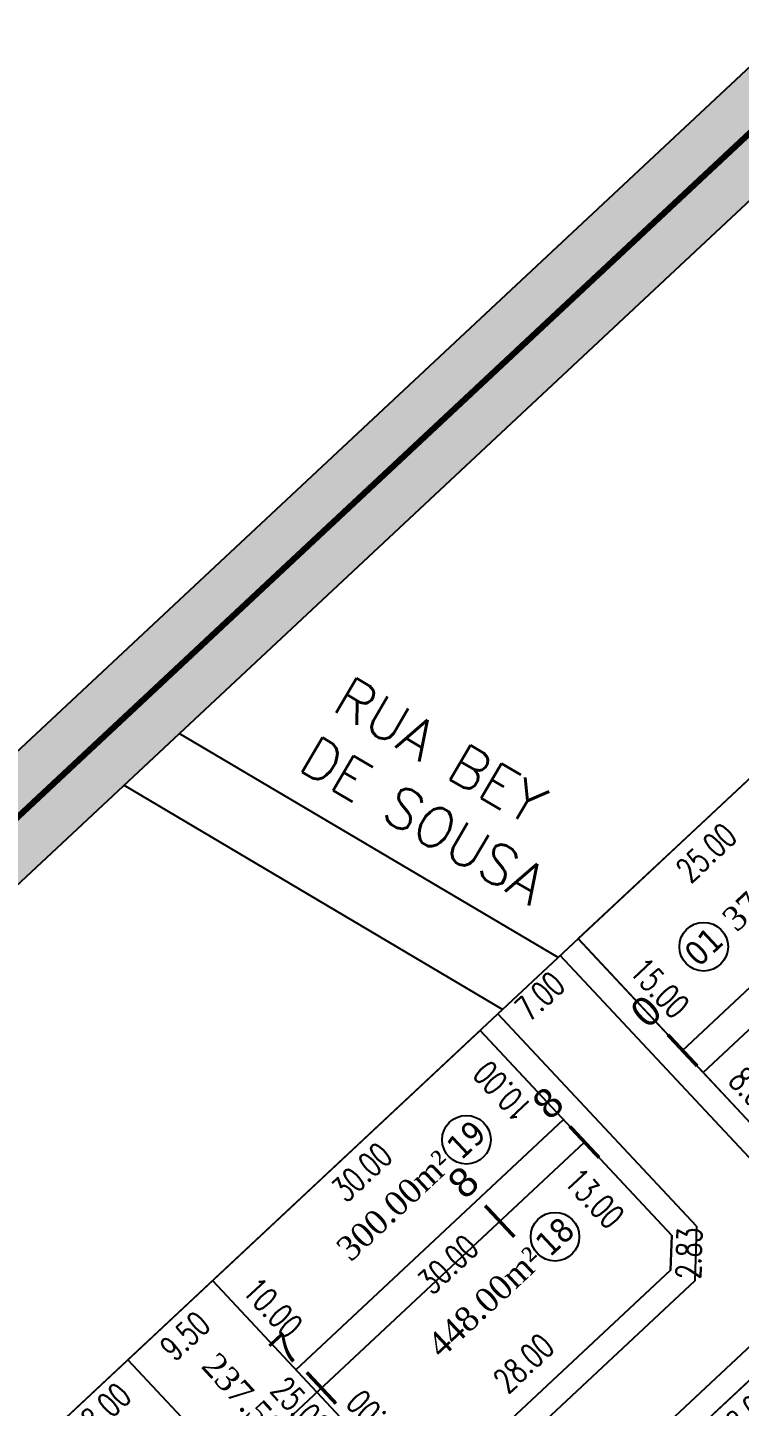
# Model space of a CAD drawing. Header units: metres. Extents: x 436314 to 439216, y 9612307 to 9615043.
# Drawn here: x 437367.8 to 437426.1, y 9614868.3 to 9614981.3 of the extents above; entities that cross this region are included whole.
import ezdxf

# ---------------------------------------------------------------- set-up
doc = ezdxf.new("R2010")
doc.units = ezdxf.units.M
doc.header["$PDMODE"] = 35
doc.header["$PDSIZE"] = 0.1
doc.linetypes.add('ACAD_ISO02W100', pattern=[15, 12, -3])
doc.linetypes.add('HIDDEN', pattern=[9.525, 6.35, -3.175])
for name, color, linetype in [('ADUTORA', 90, 'Continuous'), ('Auxiliar', 7, 'Continuous'), ('COTAS', 10, 'Continuous'), ('Eixo Acesso', 2, 'ACAD_ISO02W100'), ('Estacas', 7, 'Continuous'), ('Layer3', 1, 'Continuous'), ('M_FIO', 32, 'Continuous'), ('ÁREA', 7, 'Continuous')]:
    doc.layers.add(name, color=color, linetype=linetype)
doc.layers.get('0').off()
doc.styles.add('ARIAL', font='arial.ttf')
doc.styles.add('COTAS', font='romans.shx', dxfattribs={"width": 0.7})
doc.styles.add('symplex', font='simplex.shx', dxfattribs={"bigfont": 'bigfont.shx'})
doc.styles.add('tahoma', font='tahoma.ttf')
doc.styles.add('ÁREA', font='times.ttf', dxfattribs={"height": 2})
doc.dimstyles.new('C-75', dxfattribs={"dimtxt": 2, "dimasz": 0.2, "dimexe": 0, "dimexo": 0, "dimgap": 1, "dimtad": 0, "dimzin": 4, "dimdsep": 46, "dimtxsty": 'COTAS', "dimblk1": 'BOL-COT', "dimblk2": 'BOL-COT', "dimsah": 1, "dimcen": 0.1, "dimse1": 1, "dimse2": 1, "dimsd1": 1, "dimsd2": 1, "dimclrd": 8, "dimclre": 256, "dimclrt": 256, "dimaunit": 1, "dimadec": 3, "dimazin": 0, "dimtfac": 0.5, "dimtix": 1, "dimtmove": 0, "dimatfit": 3, "dimldrblk": 'BOL-COT', "dimfxl": 1, "dimtolj": 1, "dimtzin": 0, "dimarcsym": 0})

# ---------------------------------------------------------------- blocks, each defined once
blk = doc.blocks.new('Est')
at = {"const_width": 0.2}
blk.add_lwpolyline([(0, -1.2), (0, 1.2)], dxfattribs=at)
blk = doc.blocks.new('*D11')
at = {"layer": 'Defpoints', "color": 0, "transparency": 16777216}
for p in [(2711.26, 1186.01), (2736.26, 1186.01), (2736.26, 1184.53)]:
    blk.add_point(p, dxfattribs=at)
at = {"layer": 'Layer3', "transparency": 16777216, "insert": (2723.76, 1184.53), "char_height": 2, "attachment_point": 5, "rotation": 0.002, "style": 'COTAS'}
blk.add_mtext('\\A1;25.00', dxfattribs=at)
blk = doc.blocks.new('BOL-COT')
at = {"layer": 'COTAS'}
for p, q in [((-2, 0), (2, 0)), ((0, -3), (0, 3))]:
    blk.add_line(p, q, dxfattribs=at)
blk.add_circle((0, 0), 0.4, dxfattribs=at)
blk = doc.blocks.new('*D12')
at = {"layer": 'Defpoints', "color": 0, "transparency": 16777216}
for p in [(2736.27, 1173.92), (2711.27, 1171.55), (2736.27, 1171.55)]:
    blk.add_point(p, dxfattribs=at)
at = {"layer": 'Layer3', "transparency": 16777216, "insert": (2723.77, 1173.92), "char_height": 2, "attachment_point": 5, "rotation": 0.002, "style": 'COTAS'}
blk.add_mtext('\\A1;25.00', dxfattribs=at)
blk = doc.blocks.new('*D61')
at = {"layer": 'Defpoints', "color": 0, "transparency": 16777216}
for p in [(2670.27, 1186.55), (2668.46, 1161.55), (2670.27, 1161.55)]:
    blk.add_point(p, dxfattribs=at)
at = {"layer": 'Layer3', "transparency": 16777216, "insert": (2668.46, 1174.05), "char_height": 2, "attachment_point": 5, "rotation": 270.002, "style": 'COTAS'}
blk.add_mtext('\\A1;25.00', dxfattribs=at)
blk = doc.blocks.new('*D62')
at = {"layer": 'Defpoints', "color": 0, "transparency": 16777216}
for p in [(2660.77, 1186.55), (2658.96, 1161.55), (2660.77, 1161.55)]:
    blk.add_point(p, dxfattribs=at)
at = {"layer": 'Layer3', "transparency": 16777216, "insert": (2658.96, 1174.05), "char_height": 2, "attachment_point": 5, "rotation": 270.002, "style": 'COTAS'}
blk.add_mtext('\\A1;25.00', dxfattribs=at)
blk = doc.blocks.new('*D209')
at = {"layer": 'Defpoints', "color": 0, "transparency": 16777216}
for p in [(2711.27, 1186.55), (2711.27, 1171.55), (2713.39, 1171.55)]:
    blk.add_point(p, dxfattribs=at)
at = {"layer": 'Layer3', "transparency": 16777216, "insert": (2713.39, 1179.05), "char_height": 2, "attachment_point": 5, "rotation": 270.002, "style": 'COTAS'}
blk.add_mtext('\\A1;15.00', dxfattribs=at)
blk = doc.blocks.new('*D210')
at = {"layer": 'Defpoints', "color": 0, "transparency": 16777216}
for p in [(2711.27, 1171.55), (2711.27, 1163.55), (2713.19, 1163.55)]:
    blk.add_point(p, dxfattribs=at)
at = {"layer": 'Layer3', "transparency": 16777216, "insert": (2713.19, 1167.55), "char_height": 2, "attachment_point": 5, "rotation": 270.002, "style": 'COTAS'}
blk.add_mtext('\\A1;8.00', dxfattribs=at)
blk = doc.blocks.new('*D211')
at = {"layer": 'Defpoints', "color": 0, "transparency": 16777216}
for p in [(2660.77, 1186.55), (2670.27, 1186.55), (2670.27, 1184.78)]:
    blk.add_point(p, dxfattribs=at)
at = {"layer": 'Layer3', "transparency": 16777216, "insert": (2665.52, 1184.78), "char_height": 2, "attachment_point": 5, "rotation": 0.002, "style": 'COTAS'}
blk.add_mtext('\\A1;9.50', dxfattribs=at)
blk = doc.blocks.new('*D212')
at = {"layer": 'Defpoints', "color": 0, "transparency": 16777216}
for p in [(2670.27, 1186.55), (2700.27, 1186.55), (2700.27, 1184.69)]:
    blk.add_point(p, dxfattribs=at)
at = {"layer": 'Layer3', "transparency": 16777216, "insert": (2685.27, 1184.69), "char_height": 2, "attachment_point": 5, "rotation": 0.002, "style": 'COTAS'}
blk.add_mtext('\\A1;30.00', dxfattribs=at)
blk = doc.blocks.new('*D213')
at = {"layer": 'Defpoints', "color": 0, "transparency": 16777216}
for p in [(2670.27, 1176.55), (2700.27, 1176.56), (2700.27, 1174.36)]:
    blk.add_point(p, dxfattribs=at)
at = {"layer": 'Layer3', "transparency": 16777216, "insert": (2685.27, 1174.35), "char_height": 2, "attachment_point": 5, "rotation": 0.0077, "style": 'COTAS'}
blk.add_mtext('\\A1;30.00', dxfattribs=at)
blk = doc.blocks.new('*D214')
at = {"layer": 'Defpoints', "color": 0, "transparency": 16777216}
for p in [(2698.27, 1164.2), (2670.27, 1161.55), (2698.27, 1161.55)]:
    blk.add_point(p, dxfattribs=at)
at = {"layer": 'Layer3', "transparency": 16777216, "insert": (2684.27, 1164.2), "char_height": 2, "attachment_point": 5, "rotation": 359.998, "style": 'COTAS'}
blk.add_mtext('\\A1;28.00', dxfattribs=at)
blk = doc.blocks.new('*D215')
at = {"layer": 'Defpoints', "color": 0, "transparency": 16777216}
for p in [(2700.83, 1186.65), (2698.23, 1176.65), (2700.83, 1176.65)]:
    blk.add_point(p, dxfattribs=at)
at = {"layer": 'Layer3', "transparency": 16777216, "insert": (2698.23, 1181.65), "char_height": 2, "attachment_point": 5, "rotation": 89.9983, "style": 'COTAS'}
blk.add_mtext('\\A1;10.00', dxfattribs=at)
blk = doc.blocks.new('*D216')
at = {"layer": 'Defpoints', "color": 0, "transparency": 16777216}
for p in [(2700.94, 1176.6), (2697.73, 1163.6), (2700.95, 1163.6)]:
    blk.add_point(p, dxfattribs=at)
at = {"layer": 'Layer3', "transparency": 16777216, "insert": (2697.73, 1170.1), "char_height": 2, "attachment_point": 5, "rotation": 270.0149, "style": 'COTAS'}
blk.add_mtext('\\A1;13.00', dxfattribs=at)
blk = doc.blocks.new('*D217')
at = {"layer": 'Defpoints', "color": 0, "transparency": 16777216}
for p in [(2670.27, 1186.55), (2670.27, 1176.55), (2672.36, 1176.55)]:
    blk.add_point(p, dxfattribs=at)
at = {"layer": 'Layer3', "transparency": 16777216, "insert": (2672.36, 1181.55), "char_height": 2, "attachment_point": 5, "rotation": 270.0161, "style": 'COTAS'}
blk.add_mtext('\\A1;10.00', dxfattribs=at)
blk = doc.blocks.new('*D218')
at = {"layer": 'Defpoints', "color": 0, "transparency": 16777216}
for p in [(2670.27, 1176.55), (2670.27, 1161.55), (2672.24, 1161.55)]:
    blk.add_point(p, dxfattribs=at)
at = {"layer": 'Layer3', "transparency": 16777216, "insert": (2672.24, 1169.05), "char_height": 2, "attachment_point": 5, "rotation": 89.9926, "style": 'COTAS'}
blk.add_mtext('\\A1;15.00', dxfattribs=at)
blk = doc.blocks.new('*D260')
at = {"layer": 'Defpoints', "color": 0, "transparency": 16777216}
for p in [(2652.77, 1186.55), (2660.77, 1186.55), (2660.77, 1184.92)]:
    blk.add_point(p, dxfattribs=at)
at = {"layer": 'Layer3', "transparency": 16777216, "insert": (2656.8, 1184.92), "char_height": 2, "attachment_point": 5, "rotation": 0.002, "style": 'COTAS'}
blk.add_mtext('\\A1;8.00', dxfattribs=at)
blk = doc.blocks.new('*D544')
at = {"layer": 'Defpoints', "color": 0, "transparency": 16777216}
for p in [(2691.27, 1150.55), (2699.27, 1150.55), (2699.27, 1148.7)]:
    blk.add_point(p, dxfattribs=at)
at = {"layer": 'Layer3', "transparency": 16777216, "insert": (2695.27, 1148.7), "char_height": 2, "attachment_point": 5, "rotation": 0.002, "style": 'COTAS'}
blk.add_mtext('\\A1;8.00', dxfattribs=at)
blk = doc.blocks.new('*D844')
at = {"layer": 'Defpoints', "color": 0, "transparency": 16777216}
for p in [(2700.27, 1163.55), (2698.27, 1161.55), (2699.3, 1160.53)]:
    blk.add_point(p, dxfattribs=at)
at = {"layer": 'Layer3', "transparency": 16777216, "insert": (2700.3, 1161.53), "char_height": 2, "attachment_point": 5, "rotation": 45.002, "style": 'COTAS'}
blk.add_mtext('\\A1;2.83', dxfattribs=at)
blk = doc.blocks.new('*D846')
at = {"layer": 'Defpoints', "color": 0, "transparency": 16777216}
for p in [(2702.27, 1186.55), (2709.27, 1186.55), (2709.27, 1185.26)]:
    blk.add_point(p, dxfattribs=at)
at = {"layer": 'Layer3', "transparency": 16777216, "insert": (2705.77, 1185.26), "char_height": 2, "attachment_point": 5, "rotation": 0.002, "style": 'COTAS'}
blk.add_mtext('\\A1;7.00', dxfattribs=at)
blk = doc.blocks.new('atutu')
at = {"layer": 'Layer3', "ltscale": 5}
h = blk.add_hatch(dxfattribs=at)
h.set_pattern_fill('AR-SAND', color=49, scale=0.1)
h.set_pattern_definition([(37.5, (-475087.59496, -9591321.84182), (-0.006299335811, 0.1926823769013), [0, -0.152, 0, -0.17, 0, -0.1625]), (7.5, (-475087.59496, -9591321.84182), (0.176977670527, 0.282214606523), [0, -0.082, 0, -0.137, 0, -0.0525]), (327.5, (-475087.71796, -9591321.84182), (0.3114141861751, 0.0005659053537), [0, -0.05, 0, -0.18, 0, -0.235]), (317.5, (-475087.71796, -9591321.84182), (0.300612660457, 0.0877675564934), [0, -0.025, 0, -0.118, 0, -0.135])])
h.paths.add_polyline_path([(2864.466, 1229.158), (2384.965, 1229.158), (2384.965, 1225.23), (2864.466, 1225.158)])
h.paths.add_polyline_path([(2864.466, 1225.158), (2384.965, 1225.23), (2384.965, 1221.158), (2864.466, 1221.158)])
at = {"layer": 'Layer3', "color": 9}
for points in [[(2384.965, 1229.158), (2864.466, 1229.158)], [(2384.965, 1221.158), (2864.466, 1221.158)]]:
    blk.add_lwpolyline(points, dxfattribs=at)
at = {"layer": 'Layer3', "color": 40, "linetype": 'HIDDEN', "const_width": 0.5}
blk.add_lwpolyline([(2384.965, 1225.23), (2864.466, 1225.158)], dxfattribs=at)
at = {"layer": 'Layer3', "color": 0}
for points in [[(2702.797, 1186.553), (2480.954, 1186.545)], [(2660.771, 1186.551), (2660.772, 1161.551)], [(2670.271, 1186.551), (2670.272, 1161.551)], [(2700.269, 1186.552), (2700.272, 1163.552)], [(2702.797, 1186.553), (2709.027, 1186.549)], [(2820.271, 1186.557), (2709.025, 1186.553)], [(2709.027, 1186.549), (2822.273, 1186.553)], [(2711.272, 1163.553), (2711.271, 1186.553)], [(2670.272, 1176.553), (2700.27, 1176.552)], [(2711.272, 1171.553), (2736.272, 1171.554)], [(2700.272, 1163.552), (2698.272, 1161.552)], [(2698.272, 1161.552), (2532.772, 1161.546)], [(2684.273, 1150.552), (2730.273, 1150.553)]]:
    blk.add_lwpolyline(points, dxfattribs=at)
for centre in [(2693.338, 1180.773), (2718.338, 1179.052), (2693.216, 1170.015)]:
    blk.add_circle(centre, 1.991, dxfattribs=at)
at = {"layer": 'M_FIO'}
for points in [[(2702.797, 1186.553), (2692.661, 1221.158)], [(2709.025, 1186.553), (2698.891, 1221.158)], [(2702.272, 1162.724), (2702.271, 1186.552)], [(2702.272, 1162.724), (2702.271, 1186.552)], [(2702.797, 1186.553), (2709.027, 1186.549)], [(2709.272, 1162.724), (2709.271, 1186.553)], [(2709.272, 1162.724), (2709.271, 1186.553)], [(2702.272, 1162.724), (2699.101, 1159.552)], [(2702.272, 1162.724), (2699.101, 1159.552)], [(2699.101, 1159.552), (2531.944, 1159.546)], [(2699.101, 1159.552), (2531.944, 1159.546)], [(2683.444, 1152.552), (2731.101, 1152.554)], [(2683.444, 1152.552), (2731.101, 1152.554)]]:
    blk.add_lwpolyline(points, dxfattribs=at)
at = {"layer": 'ADUTORA', "color": 7, "style": 'symplex'}
for s, p in [('RUA BEY', (2709.271, 1214.158)), (' DE SOUSA', (2703.271, 1214.658))]:
    blk.add_text(s, height=3.2843, rotation=286.48593, dxfattribs=at).set_placement(p)
at = {"layer": 'Layer3', "color": 5, "char_height": 2, "attachment_point": 5, "rotation": 0.00204, "style": 'tahoma'}
for s, insert in [('\\A1;19', (2693.338, 1180.773)), ('\\A1;01', (2718.338, 1179.052)), ('\\A1;18', (2693.216, 1170.015))]:
    blk.add_mtext(s, dxfattribs=dict(at, insert=insert))
at = {"layer": 'ÁREA', "linetype": 'Continuous', "lineweight": -2, "extrusion": (-0.000658808, -0.026227, 0.999656), "style": 'ÁREA'}
blk.add_text('237.50m²', height=2, rotation=271, dxfattribs=at).set_placement((2634.176, 1248.065, -37.268))
at = {"layer": 'ÁREA', "linetype": 'Continuous', "lineweight": -2, "extrusion": (0.026231, -0.000465703, 0.999656), "style": 'ÁREA'}
for s, p in [('300.00m²', (1227.274, -2657.38, 65.227)), ('375.00m²', (1226.151, -2698.933, 66.004)), ('448.00m²', (1216.431, -2657.598, 65.232))]:
    blk.add_text(s, height=2, rotation=271, dxfattribs=at).set_placement(p)
at = {"layer": 'Layer3', "color": 0}
dim = blk.add_linear_dim(base=(2660.771, 1184.918), p1=(2652.774, 1186.549), p2=(2660.771, 1186.549), angle=0.00204, dimstyle='C-75', dxfattribs=at)
dim.commit()
dim.dimension.update_dxf_attribs({"geometry": '*D260', "text_midpoint": (2656.8, 1184.918), "dimtype": 129})
for p1, p2, distance, picture, middle in [((2660.769, 1186.553), (2660.77, 1161.553), -1.808, '*D62', (2658.961, 1174.053)), ((2660.771, 1186.551), (2670.271, 1186.551), -1.771, '*D211', (2665.521, 1184.78)), ((2670.269, 1186.553), (2670.27, 1161.553), -1.808, '*D61', (2668.461, 1174.053)), ((2670.269, 1186.553), (2670.272, 1176.553), 2.093, '*D217', (2672.363, 1181.554)), ((2670.271, 1186.551), (2700.269, 1186.552), -1.866, '*D212', (2685.27, 1184.685)), ((2700.834, 1186.649), (2700.834, 1176.649), -2.608, '*D215', (2698.226, 1181.649)), ((2702.271, 1186.552), (2709.271, 1186.553), -1.296, '*D846', (2705.771, 1185.257)), ((2711.271, 1186.553), (2711.272, 1171.553), 2.116, '*D209', (2713.388, 1179.053)), ((2711.258, 1186.005), (2736.258, 1186.006), -1.476, '*D11', (2723.758, 1184.53)), ((2670.272, 1176.553), (2670.27, 1161.553), 1.971, '*D218', (2672.242, 1169.053)), ((2670.272, 1176.553), (2700.27, 1176.557), -2.201, '*D213', (2685.271, 1174.354)), ((2700.943, 1176.604), (2700.947, 1163.603), -3.219, '*D216', (2697.726, 1170.103)), ((2711.272, 1171.553), (2736.272, 1171.554), 2.37, '*D12', (2723.772, 1173.923)), ((2711.272, 1171.553), (2711.272, 1163.553), 1.914, '*D210', (2713.186, 1167.553)), ((2670.27, 1161.553), (2698.272, 1161.552), 2.651, '*D214', (2684.271, 1164.204)), ((2700.272, 1163.552), (2698.272, 1161.552), 1.45, '*D844', (2700.298, 1161.527)), ((2691.273, 1150.552), (2699.273, 1150.552), -1.85, '*D544', (2695.273, 1148.703))]:
    dim = blk.add_aligned_dim(p1=p1, p2=p2, distance=distance, dimstyle='C-75', dxfattribs=at)
    dim.commit()
    dim.dimension.update_dxf_attribs({"geometry": picture, "text_midpoint": middle})

msp = doc.modelspace()

# ---------------------------------------------------------------- linework, layer by layer
at = {"layer": 'Auxiliar', "color": 2, "linetype": 'Continuous', "lineweight": -3}
for p, q in [((437412.86, 9614906.66), (437492.47, 9614981.1)), ((437428.56, 9614889.85), (437412.86, 9614906.66)), ((437281, 9614783.38), (437404.82, 9614899.14)), ((437420.53, 9614882.34), (437404.82, 9614899.14)), ((437417.72, 9614861.92), (437451.32, 9614893.33)), ((437420.43, 9614879.51), (437420.53, 9614882.34)), ((437299.54, 9614766.49), (437420.43, 9614879.51))]:
    msp.add_line(p, q, dxfattribs=at)
at = {"layer": 'Eixo Acesso', "color": 2, "linetype": 'Continuous', "lineweight": -3, "ltscale": 3}
for p, q in [((437421.4, 9614897.51), (437501.01, 9614971.96)), ((437289.54, 9614774.25), (437413.37, 9614890))]:
    msp.add_line(p, q, dxfattribs=at)

# ---------------------------------------------------------------- block references
at = {"rotation": 43.07140519794264}
msp.add_blockref('atutu', (436242.57, 9612188.32), dxfattribs=at)
at = {"layer": 'Estacas', "color": 7, "linetype": 'Continuous', "lineweight": -3, "xscale": 1.458333333106969, "yscale": 1.458333333106969, "zscale": 1.458333333106969}
for p, rotation in [((437421.4, 9614897.51), 43.08277748652314), ((437413.37, 9614890), 43.06779954386963), ((437406.43, 9614883.51), 43.06779954386963), ((437391.82, 9614869.85), 43.06779954386963)]:
    msp.add_blockref('Est', p, dxfattribs=dict(at, rotation=rotation))

# ---------------------------------------------------------------- texts
at = {"layer": 'Estacas', "color": 7, "linetype": 'Continuous', "lineweight": -3, "char_height": 2.4, "attachment_point": 8, "style": 'ARIAL'}
for s, insert, rotation in [('{\\C256;0}', (437419.25, 9614899.81), 43.0828), ('{\\C256;8}', (437411.22, 9614892.3), 43.0678), ('{\\C256;8}', (437404.28, 9614885.81), 43.0678), ('{\\C256;7}', (437389.67, 9614872.16), 43.0678)]:
    msp.add_mtext(s, dxfattribs=dict(at, insert=insert, rotation=rotation))

doc.saveas('drawing.dxf')
